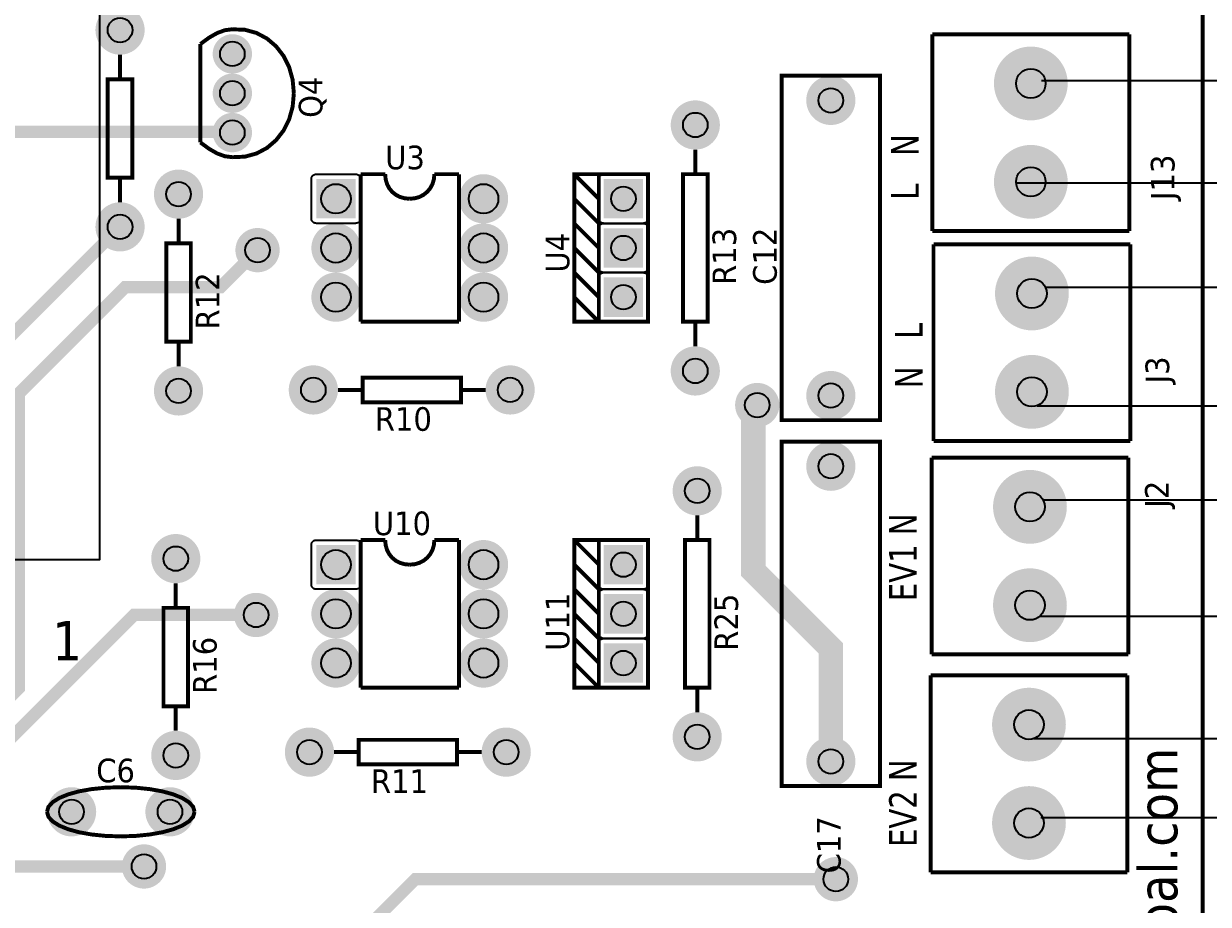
# Model space of a CAD drawing. Header units: millimetres. Extents: x 123.5 to 144.3, y 105.4 to 121.6.
# Drawn here: x 137.498 to 140.387, y 112.638 to 114.786 of the extents above; entities that cross this region are included whole.
import ezdxf

# ---------------------------------------------------------------- set-up
doc = ezdxf.new("R2010")
doc.units = ezdxf.units.MM
doc.layers.add('DESC', color=250, linetype='Continuous')
doc.layers.add('WIRES', color=7, linetype='Continuous')
doc.styles.get("Standard").update_dxf_attribs({"font": 'tahoma.ttf'})

# ---------------------------------------------------------------- blocks, each defined once
blk = doc.blocks.new('EPAD')
at = {"const_width": 0.5}
blk.add_lwpolyline([(-0.25, 0, 1), (0.25, 0, 1)], format="xyb", close=True, dxfattribs=at)
blk = doc.blocks.new('RPAD')
blk.add_trace([(-0.5, -0.5), (-0.5, 0.5), (0.5, -0.5), (0.5, 0.5)])
blk = doc.blocks.new('tarjetacontrol')
for points, const_width in [([(125.7748, 113.2007), (130.8023, 113.2007), (130.8023, 117.6574), (125.7748, 117.6574), (125.7748, 113.2007)], 0.008), ([(125.7748, 113.2007), (130.8023, 113.2007), (130.8023, 117.6574), (125.7748, 117.6574), (125.7748, 113.2007)], 0.008), ([(125.7748, 113.2007), (130.8023, 113.2007), (130.8023, 117.6574), (125.7748, 117.6574), (125.7748, 113.2007)], 0.008), ([(128.225, 116.6764), (128.225, 115.9393), (128.3652, 115.7991), (128.8285, 115.7991), (128.8298, 115.7978)], 0.025), ([(128.6502, 114.3061), (127.3819, 114.3061), (127.3022, 114.3857), (127.3022, 115.9673), (127.1943, 116.0752)], 0.025), ([(128.8298, 116.0078), (128.8147, 116.006), (128.7992, 116.0003), (128.7827, 115.991), (128.7648, 115.9778)], 0.008), ([(128.8298, 116.0078), (128.8147, 116.006), (128.7992, 116.0003), (128.7827, 115.991), (128.7648, 115.9778)], 0.008), ([(128.8298, 116.0078), (128.8147, 116.006), (128.7992, 116.0003), (128.7827, 115.991), (128.7648, 115.9778)], 0.008), ([(128.8298, 116.0078), (128.8554, 116.0068), (128.879, 116.0003), (128.9003, 115.9889), (128.9187, 115.9732), (128.9338, 115.9537), (128.9452, 115.9309), (128.9523, 115.9054), (128.9548, 115.8778)], 0.008), ([(128.8298, 116.0078), (128.8554, 116.0068), (128.879, 116.0003), (128.9003, 115.9889), (128.9187, 115.9732), (128.9338, 115.9537), (128.9452, 115.9309), (128.9523, 115.9054), (128.9548, 115.8778)], 0.008), ([(128.8298, 116.0078), (128.8554, 116.0068), (128.879, 116.0003), (128.9003, 115.9889), (128.9187, 115.9732), (128.9338, 115.9537), (128.9452, 115.9309), (128.9523, 115.9054), (128.9548, 115.8778)], 0.008), ([(130.2528, 115.9977), (130.6528, 115.9977)], 0.008), ([(130.2528, 115.5977), (130.2528, 115.9977)], 0.008), ([(130.2528, 115.9977), (130.6528, 115.9977)], 0.008), ([(130.2528, 115.5977), (130.2528, 115.9977)], 0.008), ([(130.2528, 115.9977), (130.6528, 115.9977)], 0.008), ([(130.2528, 115.5977), (130.2528, 115.9977)], 0.008), ([(130.6528, 115.5977), (130.6528, 115.9977)], 0.008), ([(130.6528, 115.5977), (130.6528, 115.9977)], 0.008), ([(130.6528, 115.5977), (130.6528, 115.9977)], 0.008), ([(130.0565, 114.2802), (129.2014, 114.2802), (128.894, 113.9727), (127.6207, 113.9727), (127.2393, 114.3542), (127.2393, 115.8524), (127.1307, 115.961)], 0.025), ([(128.7648, 115.9778), (128.7648, 115.7778)], 0.008), ([(128.7648, 115.9778), (128.7648, 115.7778)], 0.008), ([(128.7648, 115.9778), (128.7648, 115.7778)], 0.008), ([(128.6015, 115.9062), (128.6015, 115.9562)], 0.008), ([(128.6015, 115.9062), (128.6015, 115.9562)], 0.008), ([(128.6015, 115.9062), (128.6015, 115.9562)], 0.008), ([(129.9463, 115.2133), (130.1463, 115.2133), (130.1463, 115.9133), (129.9463, 115.9133), (129.9463, 115.2133)], 0.008), ([(129.9463, 115.2133), (130.1463, 115.2133), (130.1463, 115.9133), (129.9463, 115.9133), (129.9463, 115.2133)], 0.008), ([(129.9463, 115.2133), (130.1463, 115.2133), (130.1463, 115.9133), (129.9463, 115.9133), (129.9463, 115.2133)], 0.008), ([(128.5765, 115.7062), (128.6265, 115.7062), (128.6265, 115.9062), (128.5765, 115.9062), (128.5765, 115.7062)], 0.008), ([(128.5765, 115.7062), (128.6265, 115.7062), (128.6265, 115.9062), (128.5765, 115.9062), (128.5765, 115.7062)], 0.008), ([(128.5765, 115.7062), (128.6265, 115.7062), (128.6265, 115.9062), (128.5765, 115.9062), (128.5765, 115.7062)], 0.008), ([(128.8298, 115.7478), (128.8554, 115.7489), (128.879, 115.7554), (128.9003, 115.7667), (128.9187, 115.7825), (128.9338, 115.802), (128.9452, 115.8248), (128.9523, 115.8502), (128.9548, 115.8778)], 0.008), ([(128.8298, 115.7478), (128.8554, 115.7489), (128.879, 115.7554), (128.9003, 115.7667), (128.9187, 115.7825), (128.9338, 115.802), (128.9452, 115.8248), (128.9523, 115.8502), (128.9548, 115.8778)], 0.008), ([(128.8298, 115.7478), (128.8554, 115.7489), (128.879, 115.7554), (128.9003, 115.7667), (128.9187, 115.7825), (128.9338, 115.802), (128.9452, 115.8248), (128.9523, 115.8502), (128.9548, 115.8778)], 0.008), ([(128.8298, 115.7478), (128.8147, 115.7497), (128.7992, 115.7553), (128.7827, 115.7647), (128.7648, 115.7778)], 0.008), ([(128.8298, 115.7478), (128.8147, 115.7497), (128.7992, 115.7553), (128.7827, 115.7647), (128.7648, 115.7778)], 0.008), ([(128.8298, 115.7478), (128.8147, 115.7497), (128.7992, 115.7553), (128.7827, 115.7647), (128.7648, 115.7778)], 0.008), ([(129.7708, 115.7633), (129.7708, 115.7133)], 0.008), ([(129.7708, 115.7633), (129.7708, 115.7133)], 0.008), ([(129.7708, 115.7633), (129.7708, 115.7133)], 0.008), ([(128.6015, 115.6562), (128.6015, 115.7062)], 0.008), ([(128.6015, 115.6562), (128.6015, 115.7062)], 0.008), ([(128.6015, 115.6562), (128.6015, 115.7062)], 0.008), ([(129.0904, 115.7133), (129.1404, 115.7133)], 0.008), ([(129.0904, 115.7133), (129.0904, 115.4133)], 0.008), ([(129.0904, 115.7133), (129.1404, 115.7133)], 0.008), ([(129.0904, 115.7133), (129.0904, 115.4133)], 0.008), ([(129.0904, 115.7133), (129.1404, 115.7133)], 0.008), ([(129.0904, 115.7133), (129.0904, 115.4133)], 0.008), ([(129.1904, 115.6633), (129.18, 115.6643), (129.1704, 115.667), (129.1619, 115.6715), (129.1546, 115.6774), (129.1486, 115.6847), (129.1442, 115.6933), (129.1414, 115.7028), (129.1404, 115.7133)], 0.008), ([(129.1904, 115.6633), (129.18, 115.6643), (129.1704, 115.667), (129.1619, 115.6715), (129.1546, 115.6774), (129.1486, 115.6847), (129.1442, 115.6933), (129.1414, 115.7028), (129.1404, 115.7133)], 0.008), ([(129.1904, 115.6633), (129.18, 115.6643), (129.1704, 115.667), (129.1619, 115.6715), (129.1546, 115.6774), (129.1486, 115.6847), (129.1442, 115.6933), (129.1414, 115.7028), (129.1404, 115.7133)], 0.008), ([(129.1904, 115.6633), (129.2006, 115.6643), (129.2101, 115.667), (129.2186, 115.6715), (129.2259, 115.6774), (129.232, 115.6847), (129.2366, 115.6933), (129.2394, 115.7028), (129.2404, 115.7133)], 0.008), ([(129.1904, 115.6633), (129.2006, 115.6643), (129.2101, 115.667), (129.2186, 115.6715), (129.2259, 115.6774), (129.232, 115.6847), (129.2366, 115.6933), (129.2394, 115.7028), (129.2404, 115.7133)], 0.008), ([(129.1904, 115.6633), (129.2006, 115.6643), (129.2101, 115.667), (129.2186, 115.6715), (129.2259, 115.6774), (129.232, 115.6847), (129.2366, 115.6933), (129.2394, 115.7028), (129.2404, 115.7133)], 0.008), ([(129.2404, 115.7133), (129.2904, 115.7133)], 0.008), ([(129.2404, 115.7133), (129.2904, 115.7133)], 0.008), ([(129.2404, 115.7133), (129.2904, 115.7133)], 0.008), ([(129.2904, 115.7133), (129.2904, 115.4133)], 0.008), ([(129.2904, 115.7133), (129.2904, 115.4133)], 0.008), ([(129.2904, 115.7133), (129.2904, 115.4133)], 0.008), ([(129.5747, 115.4133), (129.6747, 115.4133), (129.6747, 115.7133), (129.5747, 115.7133), (129.5747, 115.4133), (129.5247, 115.4133), (129.5247, 115.7133), (129.5747, 115.7133)], 0.008), ([(129.5747, 115.6633), (129.5247, 115.7133)], 0.008), ([(129.5747, 115.4133), (129.6747, 115.4133), (129.6747, 115.7133), (129.5747, 115.7133), (129.5747, 115.4133), (129.5247, 115.4133), (129.5247, 115.7133), (129.5747, 115.7133)], 0.008), ([(129.5747, 115.6633), (129.5247, 115.7133)], 0.008), ([(129.5747, 115.4133), (129.6747, 115.4133), (129.6747, 115.7133), (129.5747, 115.7133), (129.5747, 115.4133), (129.5247, 115.4133), (129.5247, 115.7133), (129.5747, 115.7133)], 0.008), ([(129.5747, 115.6633), (129.5247, 115.7133)], 0.008), ([(129.7458, 115.4133), (129.7958, 115.4133), (129.7958, 115.7133), (129.7458, 115.7133), (129.7458, 115.4133)], 0.008), ([(129.7458, 115.4133), (129.7958, 115.4133), (129.7958, 115.7133), (129.7458, 115.7133), (129.7458, 115.4133)], 0.008), ([(129.7458, 115.4133), (129.7958, 115.4133), (129.7958, 115.7133), (129.7458, 115.7133), (129.7458, 115.4133)], 0.008), ([(129.5747, 115.6133), (129.5247, 115.6633)], 0.008), ([(129.5747, 115.6133), (129.5247, 115.6633)], 0.008), ([(129.5747, 115.6133), (129.5247, 115.6633)], 0.008), ([(127.6251, 115.0314), (128.0255, 114.6309), (128.2412, 114.6309), (128.3337, 114.7234), (128.3337, 115.3385), (128.6015, 115.6062)], 0.025), ([(128.7204, 115.6227), (128.7204, 115.5727)], 0.008), ([(128.7204, 115.6227), (128.7204, 115.5727)], 0.008), ([(128.7204, 115.6227), (128.7204, 115.5727)], 0.008), ([(129.5747, 115.5633), (129.5247, 115.6133)], 0.008), ([(129.5747, 115.5633), (129.5247, 115.6133)], 0.008), ([(129.5747, 115.5633), (129.5247, 115.6133)], 0.008), ([(130.2528, 115.5977), (130.6528, 115.5977)], 0.008), ([(130.2528, 115.5977), (130.6528, 115.5977)], 0.008), ([(130.2528, 115.5977), (130.6528, 115.5977)], 0.008), ([(127.5975, 114.9093), (127.9378, 114.569), (128.2966, 114.569), (128.3959, 114.6683), (128.3959, 114.9343), (128.3959, 115.2676), (128.6122, 115.4839), (128.806, 115.4839), (128.881, 115.5589)], 0.025), ([(128.6954, 115.3727), (128.7454, 115.3727), (128.7454, 115.5727), (128.6954, 115.5727), (128.6954, 115.3727)], 0.008), ([(128.6954, 115.3727), (128.7454, 115.3727), (128.7454, 115.5727), (128.6954, 115.5727), (128.6954, 115.3727)], 0.008), ([(128.6954, 115.3727), (128.7454, 115.3727), (128.7454, 115.5727), (128.6954, 115.5727), (128.6954, 115.3727)], 0.008), ([(129.5747, 115.5133), (129.5247, 115.5633)], 0.008), ([(129.5747, 115.5133), (129.5247, 115.5633)], 0.008), ([(129.5747, 115.5133), (129.5247, 115.5633)], 0.008), ([(130.655, 115.5708), (130.255, 115.5708)], 0.008), ([(130.255, 115.5708), (130.255, 115.1708)], 0.008), ([(130.655, 115.5708), (130.255, 115.5708)], 0.008), ([(130.255, 115.5708), (130.255, 115.1708)], 0.008), ([(130.655, 115.5708), (130.255, 115.5708)], 0.008), ([(130.255, 115.5708), (130.255, 115.1708)], 0.008), ([(130.655, 115.5708), (130.655, 115.1708)], 0.008), ([(130.655, 115.5708), (130.655, 115.1708)], 0.008), ([(130.655, 115.5708), (130.655, 115.1708)], 0.008), ([(129.5747, 115.4633), (129.5247, 115.5133)], 0.008), ([(129.5747, 115.4633), (129.5247, 115.5133)], 0.008), ([(129.5747, 115.4633), (129.5247, 115.5133)], 0.008), ([(129.5747, 115.4133), (129.5247, 115.4633)], 0.008), ([(129.5747, 115.4133), (129.5247, 115.4633)], 0.008), ([(129.5747, 115.4133), (129.5247, 115.4633)], 0.008), ([(129.0904, 115.4133), (129.2904, 115.4133)], 0.008), ([(129.0904, 115.4133), (129.2904, 115.4133)], 0.008), ([(129.0904, 115.4133), (129.2904, 115.4133)], 0.008), ([(129.7708, 115.4133), (129.7708, 115.3633)], 0.008), ([(129.7708, 115.4133), (129.7708, 115.3633)], 0.008), ([(129.7708, 115.4133), (129.7708, 115.3633)], 0.008), ([(128.7204, 115.3727), (128.7204, 115.3227)], 0.008), ([(128.7204, 115.3727), (128.7204, 115.3227)], 0.008), ([(128.7204, 115.3727), (128.7204, 115.3227)], 0.008), ([(129.0944, 115.2497), (129.2944, 115.2497), (129.2944, 115.2997), (129.0944, 115.2997), (129.0944, 115.2497)], 0.008), ([(129.0944, 115.2497), (129.2944, 115.2497), (129.2944, 115.2997), (129.0944, 115.2997), (129.0944, 115.2497)], 0.008), ([(129.0944, 115.2497), (129.2944, 115.2497), (129.2944, 115.2997), (129.0944, 115.2997), (129.0944, 115.2497)], 0.008), ([(129.0944, 115.2747), (129.0444, 115.2747)], 0.008), ([(129.0944, 115.2747), (129.0444, 115.2747)], 0.008), ([(129.0944, 115.2747), (129.0444, 115.2747)], 0.008), ([(129.3444, 115.2747), (129.2944, 115.2747)], 0.008), ([(129.3444, 115.2747), (129.2944, 115.2747)], 0.008), ([(129.3444, 115.2747), (129.2944, 115.2747)], 0.008), ([(130.0463, 114.5196), (130.0463, 114.7493), (129.8885, 114.9071), (129.8885, 115.2357), (129.8967, 115.244)], 0.05), ([(129.9463, 114.4696), (130.1463, 114.4696), (130.1463, 115.1696), (129.9463, 115.1696), (129.9463, 114.4696)], 0.008), ([(129.9463, 114.4696), (130.1463, 114.4696), (130.1463, 115.1696), (129.9463, 115.1696), (129.9463, 114.4696)], 0.008), ([(129.9463, 114.4696), (130.1463, 114.4696), (130.1463, 115.1696), (129.9463, 115.1696), (129.9463, 114.4696)], 0.008), ([(130.655, 115.1708), (130.255, 115.1708)], 0.008), ([(130.655, 115.1708), (130.255, 115.1708)], 0.008), ([(130.655, 115.1708), (130.255, 115.1708)], 0.008), ([(130.251, 115.1371), (130.651, 115.1371)], 0.008), ([(130.251, 114.7371), (130.251, 115.1371)], 0.008), ([(130.251, 115.1371), (130.651, 115.1371)], 0.008), ([(130.251, 114.7371), (130.251, 115.1371)], 0.008), ([(130.251, 115.1371), (130.651, 115.1371)], 0.008), ([(130.251, 114.7371), (130.251, 115.1371)], 0.008), ([(130.651, 114.7371), (130.651, 115.1371)], 0.008), ([(130.651, 114.7371), (130.651, 115.1371)], 0.008), ([(130.651, 114.7371), (130.651, 115.1371)], 0.008), ([(129.7747, 115.0196), (129.7747, 114.9696)], 0.008), ([(129.7747, 115.0196), (129.7747, 114.9696)], 0.008), ([(129.7747, 115.0196), (129.7747, 114.9696)], 0.008), ([(129.0904, 114.9696), (129.1404, 114.9696)], 0.008), ([(129.0904, 114.9696), (129.0904, 114.6696)], 0.008), ([(129.0904, 114.9696), (129.1404, 114.9696)], 0.008), ([(129.0904, 114.9696), (129.0904, 114.6696)], 0.008), ([(129.0904, 114.9696), (129.1404, 114.9696)], 0.008), ([(129.0904, 114.9696), (129.0904, 114.6696)], 0.008), ([(129.1904, 114.9196), (129.18, 114.9205), (129.1704, 114.9233), (129.1619, 114.9277), (129.1546, 114.9337), (129.1486, 114.941), (129.1442, 114.9495), (129.1414, 114.9591), (129.1404, 114.9696)], 0.008), ([(129.1904, 114.9196), (129.18, 114.9205), (129.1704, 114.9233), (129.1619, 114.9277), (129.1546, 114.9337), (129.1486, 114.941), (129.1442, 114.9495), (129.1414, 114.9591), (129.1404, 114.9696)], 0.008), ([(129.1904, 114.9196), (129.18, 114.9205), (129.1704, 114.9233), (129.1619, 114.9277), (129.1546, 114.9337), (129.1486, 114.941), (129.1442, 114.9495), (129.1414, 114.9591), (129.1404, 114.9696)], 0.008), ([(129.1904, 114.9196), (129.2006, 114.9205), (129.2101, 114.9233), (129.2186, 114.9277), (129.2259, 114.9337), (129.232, 114.941), (129.2366, 114.9495), (129.2394, 114.9591), (129.2404, 114.9696)], 0.008), ([(129.1904, 114.9196), (129.2006, 114.9205), (129.2101, 114.9233), (129.2186, 114.9277), (129.2259, 114.9337), (129.232, 114.941), (129.2366, 114.9495), (129.2394, 114.9591), (129.2404, 114.9696)], 0.008), ([(129.1904, 114.9196), (129.2006, 114.9205), (129.2101, 114.9233), (129.2186, 114.9277), (129.2259, 114.9337), (129.232, 114.941), (129.2366, 114.9495), (129.2394, 114.9591), (129.2404, 114.9696)], 0.008), ([(129.2404, 114.9696), (129.2904, 114.9696)], 0.008), ([(129.2404, 114.9696), (129.2904, 114.9696)], 0.008), ([(129.2404, 114.9696), (129.2904, 114.9696)], 0.008), ([(129.2904, 114.9696), (129.2904, 114.6696)], 0.008), ([(129.2904, 114.9696), (129.2904, 114.6696)], 0.008), ([(129.2904, 114.9696), (129.2904, 114.6696)], 0.008), ([(129.5747, 114.6696), (129.6747, 114.6696), (129.6747, 114.9696), (129.5747, 114.9696), (129.5747, 114.6696), (129.5247, 114.6696), (129.5247, 114.9696), (129.5747, 114.9696)], 0.008), ([(129.5747, 114.9196), (129.5247, 114.9696)], 0.008), ([(129.5747, 114.6696), (129.6747, 114.6696), (129.6747, 114.9696), (129.5747, 114.9696), (129.5747, 114.6696), (129.5247, 114.6696), (129.5247, 114.9696), (129.5747, 114.9696)], 0.008), ([(129.5747, 114.9196), (129.5247, 114.9696)], 0.008), ([(129.5747, 114.6696), (129.6747, 114.6696), (129.6747, 114.9696), (129.5747, 114.9696), (129.5747, 114.6696), (129.5247, 114.6696), (129.5247, 114.9696), (129.5747, 114.9696)], 0.008), ([(129.5747, 114.9196), (129.5247, 114.9696)], 0.008), ([(129.7497, 114.6696), (129.7997, 114.6696), (129.7997, 114.9696), (129.7497, 114.9696), (129.7497, 114.6696)], 0.008), ([(129.7497, 114.6696), (129.7997, 114.6696), (129.7997, 114.9696), (129.7497, 114.9696), (129.7497, 114.6696)], 0.008), ([(129.7497, 114.6696), (129.7997, 114.6696), (129.7997, 114.9696), (129.7497, 114.9696), (129.7497, 114.6696)], 0.008), ([(129.5747, 114.8696), (129.5247, 114.9196)], 0.008), ([(129.5747, 114.8696), (129.5247, 114.9196)], 0.008), ([(129.5747, 114.8696), (129.5247, 114.9196)], 0.008), ([(128.7148, 114.8818), (128.7148, 114.8318)], 0.008), ([(128.7148, 114.8818), (128.7148, 114.8318)], 0.008), ([(128.7148, 114.8818), (128.7148, 114.8318)], 0.008), ([(129.5747, 114.8196), (129.5247, 114.8696)], 0.008), ([(129.5747, 114.8196), (129.5247, 114.8696)], 0.008), ([(129.5747, 114.8196), (129.5247, 114.8696)], 0.008), ([(128.6898, 114.6318), (128.7398, 114.6318), (128.7398, 114.8318), (128.6898, 114.8318), (128.6898, 114.6318)], 0.008), ([(128.6898, 114.6318), (128.7398, 114.6318), (128.7398, 114.8318), (128.6898, 114.8318), (128.6898, 114.6318)], 0.008), ([(128.6898, 114.6318), (128.7398, 114.6318), (128.7398, 114.8318), (128.6898, 114.8318), (128.6898, 114.6318)], 0.008), ([(127.5838, 114.7818), (127.8675, 114.4981), (128.3108, 114.4981), (128.6299, 114.8173), (128.8781, 114.8173)], 0.025), ([(129.5747, 114.7696), (129.5247, 114.8196)], 0.008), ([(129.5747, 114.7696), (129.5247, 114.8196)], 0.008), ([(129.5747, 114.7696), (129.5247, 114.8196)], 0.008), ([(129.5747, 114.7196), (129.5247, 114.7696)], 0.008), ([(129.5747, 114.7196), (129.5247, 114.7696)], 0.008), ([(129.5747, 114.7196), (129.5247, 114.7696)], 0.008), ([(130.251, 114.7371), (130.651, 114.7371)], 0.008), ([(130.251, 114.7371), (130.651, 114.7371)], 0.008), ([(130.251, 114.7371), (130.651, 114.7371)], 0.008), ([(129.5747, 114.6696), (129.5247, 114.7196)], 0.008), ([(129.5747, 114.6696), (129.5247, 114.7196)], 0.008), ([(129.5747, 114.6696), (129.5247, 114.7196)], 0.008), ([(130.249, 114.6944), (130.649, 114.6944)], 0.008), ([(130.249, 114.2944), (130.249, 114.6944)], 0.008), ([(130.249, 114.6944), (130.649, 114.6944)], 0.008), ([(130.249, 114.2944), (130.249, 114.6944)], 0.008), ([(130.249, 114.6944), (130.649, 114.6944)], 0.008), ([(130.249, 114.2944), (130.249, 114.6944)], 0.008), ([(130.649, 114.2944), (130.649, 114.6944)], 0.008), ([(130.649, 114.2944), (130.649, 114.6944)], 0.008), ([(130.649, 114.2944), (130.649, 114.6944)], 0.008), ([(129.0904, 114.6696), (129.2904, 114.6696)], 0.008), ([(129.0904, 114.6696), (129.2904, 114.6696)], 0.008), ([(129.0904, 114.6696), (129.2904, 114.6696)], 0.008), ([(129.7747, 114.6696), (129.7747, 114.6196)], 0.008), ([(129.7747, 114.6696), (129.7747, 114.6196)], 0.008), ([(129.7747, 114.6696), (129.7747, 114.6196)], 0.008), ([(128.7148, 114.6318), (128.7148, 114.5818)], 0.008), ([(128.7148, 114.6318), (128.7148, 114.5818)], 0.008), ([(128.7148, 114.6318), (128.7148, 114.5818)], 0.008), ([(129.0865, 114.5135), (129.2865, 114.5135), (129.2865, 114.5635), (129.0865, 114.5635), (129.0865, 114.5135)], 0.008), ([(129.0865, 114.5135), (129.2865, 114.5135), (129.2865, 114.5635), (129.0865, 114.5635), (129.0865, 114.5135)], 0.008), ([(129.0865, 114.5135), (129.2865, 114.5135), (129.2865, 114.5635), (129.0865, 114.5635), (129.0865, 114.5135)], 0.008), ([(129.0865, 114.5385), (129.0365, 114.5385)], 0.008), ([(129.0865, 114.5385), (129.0365, 114.5385)], 0.008), ([(129.0865, 114.5385), (129.0365, 114.5385)], 0.008), ([(129.3365, 114.5385), (129.2865, 114.5385)], 0.008), ([(129.3365, 114.5385), (129.2865, 114.5385)], 0.008), ([(129.3365, 114.5385), (129.2865, 114.5385)], 0.008), ([(128.453, 114.4172), (128.456, 114.4274), (128.4645, 114.4368), (128.4781, 114.4453), (128.4962, 114.4527), (128.5182, 114.4588), (128.5437, 114.4633), (128.5722, 114.4662), (128.603, 114.4672)], 0.008), ([(128.453, 114.4172), (128.456, 114.4274), (128.4645, 114.4368), (128.4781, 114.4453), (128.4962, 114.4527), (128.5182, 114.4588), (128.5437, 114.4633), (128.5722, 114.4662), (128.603, 114.4672)], 0.008), ([(128.453, 114.4172), (128.456, 114.4274), (128.4645, 114.4368), (128.4781, 114.4453), (128.4962, 114.4527), (128.5182, 114.4588), (128.5437, 114.4633), (128.5722, 114.4662), (128.603, 114.4672)], 0.008), ([(128.753, 114.4172), (128.75, 114.4274), (128.7414, 114.4368), (128.7277, 114.4453), (128.7095, 114.4527), (128.6874, 114.4588), (128.6619, 114.4633), (128.6336, 114.4662), (128.603, 114.4672)], 0.008), ([(128.753, 114.4172), (128.75, 114.4274), (128.7414, 114.4368), (128.7277, 114.4453), (128.7095, 114.4527), (128.6874, 114.4588), (128.6619, 114.4633), (128.6336, 114.4662), (128.603, 114.4672)], 0.008), ([(128.753, 114.4172), (128.75, 114.4274), (128.7414, 114.4368), (128.7277, 114.4453), (128.7095, 114.4527), (128.6874, 114.4588), (128.6619, 114.4633), (128.6336, 114.4662), (128.603, 114.4672)], 0.008), ([(128.453, 114.4172), (128.456, 114.407), (128.4645, 114.3976), (128.4781, 114.3891), (128.4962, 114.3817), (128.5182, 114.3756), (128.5437, 114.3711), (128.5722, 114.3682), (128.603, 114.3672)], 0.008), ([(128.453, 114.4172), (128.456, 114.407), (128.4645, 114.3976), (128.4781, 114.3891), (128.4962, 114.3817), (128.5182, 114.3756), (128.5437, 114.3711), (128.5722, 114.3682), (128.603, 114.3672)], 0.008), ([(128.453, 114.4172), (128.456, 114.407), (128.4645, 114.3976), (128.4781, 114.3891), (128.4962, 114.3817), (128.5182, 114.3756), (128.5437, 114.3711), (128.5722, 114.3682), (128.603, 114.3672)], 0.008), ([(128.753, 114.4172), (128.75, 114.407), (128.7414, 114.3976), (128.7277, 114.3891), (128.7095, 114.3817), (128.6874, 114.3756), (128.6619, 114.3711), (128.6336, 114.3682), (128.603, 114.3672)], 0.008), ([(128.753, 114.4172), (128.75, 114.407), (128.7414, 114.3976), (128.7277, 114.3891), (128.7095, 114.3817), (128.6874, 114.3756), (128.6619, 114.3711), (128.6336, 114.3682), (128.603, 114.3672)], 0.008), ([(128.753, 114.4172), (128.75, 114.407), (128.7414, 114.3976), (128.7277, 114.3891), (128.7095, 114.3817), (128.6874, 114.3756), (128.6619, 114.3711), (128.6336, 114.3682), (128.603, 114.3672)], 0.008), ([(130.249, 114.2944), (130.649, 114.2944)], 0.008), ([(130.249, 114.2944), (130.649, 114.2944)], 0.008), ([(130.249, 114.2944), (130.649, 114.2944)], 0.008)]:
    blk.add_lwpolyline(points, dxfattribs=dict(const_width=const_width))
blk.add_lwpolyline([(128.2111, 116.6408), (128.2111, 114.9298), (128.5607, 114.9298), (128.5607, 116.6408), (128.2111, 116.6408)])
for points in [[(129.0904, 115.7033), (129.0904, 115.6233), (129.0904, 115.6223), (129.0902, 115.6213), (129.09, 115.6203), (129.0897, 115.6194), (129.0893, 115.6185), (129.0888, 115.6177), (129.0882, 115.6169), (129.0875, 115.6162), (129.0868, 115.6156), (129.0861, 115.615), (129.0852, 115.6145), (129.0844, 115.6141), (129.0834, 115.6138), (129.0825, 115.6135), (129.0815, 115.6134), (129.0804, 115.6133), (129.0004, 115.6133), (128.9994, 115.6134), (128.9984, 115.6135), (128.9974, 115.6138), (128.9965, 115.6141), (128.9956, 115.6145), (128.9948, 115.615), (128.994, 115.6156), (128.9933, 115.6162), (128.9927, 115.6169), (128.9921, 115.6177), (128.9916, 115.6185), (128.9912, 115.6194), (128.9909, 115.6203), (128.9906, 115.6213), (128.9905, 115.6223), (128.9904, 115.6233), (128.9904, 115.7033), (128.9905, 115.7044), (128.9906, 115.7054), (128.9909, 115.7063), (128.9912, 115.7072), (128.9916, 115.7081), (128.9921, 115.7089), (128.9927, 115.7097), (128.9933, 115.7104), (128.994, 115.7111), (128.9948, 115.7116), (128.9956, 115.7121), (128.9965, 115.7125), (128.9974, 115.7129), (128.9984, 115.7131), (128.9994, 115.7133), (129.0004, 115.7133), (129.0804, 115.7133), (129.0815, 115.7133), (129.0825, 115.7131), (129.0834, 115.7129), (129.0844, 115.7125), (129.0852, 115.7121), (129.0861, 115.7116), (129.0868, 115.7111), (129.0875, 115.7104), (129.0882, 115.7097), (129.0888, 115.7089), (129.0893, 115.7081), (129.0897, 115.7072), (129.09, 115.7063), (129.0902, 115.7054), (129.0904, 115.7044), (129.0904, 115.7033)], [(129.5747, 115.6233), (129.5747, 115.7033), (129.5747, 115.7044), (129.5749, 115.7054), (129.5751, 115.7063), (129.5755, 115.7072), (129.5759, 115.7081), (129.5764, 115.7089), (129.5769, 115.7097), (129.5776, 115.7104), (129.5783, 115.7111), (129.5791, 115.7116), (129.5799, 115.7121), (129.5808, 115.7125), (129.5817, 115.7129), (129.5826, 115.7131), (129.5837, 115.7133), (129.5847, 115.7133), (129.6647, 115.7133), (129.6657, 115.7133), (129.6667, 115.7131), (129.6677, 115.7129), (129.6686, 115.7125), (129.6695, 115.7121), (129.6703, 115.7116), (129.6711, 115.7111), (129.6718, 115.7104), (129.6724, 115.7097), (129.673, 115.7089), (129.6735, 115.7081), (129.6739, 115.7072), (129.6742, 115.7063), (129.6745, 115.7054), (129.6746, 115.7044), (129.6747, 115.7033), (129.6747, 115.6233), (129.6746, 115.6223), (129.6745, 115.6213), (129.6742, 115.6203), (129.6739, 115.6194), (129.6735, 115.6185), (129.673, 115.6177), (129.6724, 115.6169), (129.6718, 115.6162), (129.6711, 115.6156), (129.6703, 115.615), (129.6695, 115.6145), (129.6686, 115.6141), (129.6677, 115.6138), (129.6667, 115.6135), (129.6657, 115.6134), (129.6647, 115.6133), (129.5847, 115.6133), (129.5837, 115.6134), (129.5826, 115.6135), (129.5817, 115.6138), (129.5808, 115.6141), (129.5799, 115.6145), (129.5791, 115.615), (129.5783, 115.6156), (129.5776, 115.6162), (129.5769, 115.6169), (129.5764, 115.6177), (129.5759, 115.6185), (129.5755, 115.6194), (129.5751, 115.6203), (129.5749, 115.6213), (129.5747, 115.6223), (129.5747, 115.6233)], [(129.5747, 115.5233), (129.5747, 115.6033), (129.5747, 115.6044), (129.5749, 115.6054), (129.5751, 115.6063), (129.5755, 115.6072), (129.5759, 115.6081), (129.5764, 115.6089), (129.5769, 115.6097), (129.5776, 115.6104), (129.5783, 115.6111), (129.5791, 115.6116), (129.5799, 115.6121), (129.5808, 115.6125), (129.5817, 115.6129), (129.5826, 115.6131), (129.5837, 115.6133), (129.5847, 115.6133), (129.6647, 115.6133), (129.6657, 115.6133), (129.6667, 115.6131), (129.6677, 115.6129), (129.6686, 115.6125), (129.6695, 115.6121), (129.6703, 115.6116), (129.6711, 115.6111), (129.6718, 115.6104), (129.6724, 115.6097), (129.673, 115.6089), (129.6735, 115.6081), (129.6739, 115.6072), (129.6742, 115.6063), (129.6745, 115.6054), (129.6746, 115.6044), (129.6747, 115.6033), (129.6747, 115.5233), (129.6746, 115.5223), (129.6745, 115.5213), (129.6742, 115.5203), (129.6739, 115.5194), (129.6735, 115.5185), (129.673, 115.5177), (129.6724, 115.5169), (129.6718, 115.5162), (129.6711, 115.5156), (129.6703, 115.515), (129.6695, 115.5145), (129.6686, 115.5141), (129.6677, 115.5138), (129.6667, 115.5135), (129.6657, 115.5134), (129.6647, 115.5133), (129.5847, 115.5133), (129.5837, 115.5134), (129.5826, 115.5135), (129.5817, 115.5138), (129.5808, 115.5141), (129.5799, 115.5145), (129.5791, 115.515), (129.5783, 115.5156), (129.5776, 115.5162), (129.5769, 115.5169), (129.5764, 115.5177), (129.5759, 115.5185), (129.5755, 115.5194), (129.5751, 115.5203), (129.5749, 115.5213), (129.5747, 115.5223), (129.5747, 115.5233)], [(129.5747, 115.4233), (129.5747, 115.5033), (129.5747, 115.5044), (129.5749, 115.5054), (129.5751, 115.5063), (129.5755, 115.5072), (129.5759, 115.5081), (129.5764, 115.5089), (129.5769, 115.5097), (129.5776, 115.5104), (129.5783, 115.5111), (129.5791, 115.5116), (129.5799, 115.5121), (129.5808, 115.5125), (129.5817, 115.5129), (129.5826, 115.5131), (129.5837, 115.5133), (129.5847, 115.5133), (129.6647, 115.5133), (129.6657, 115.5133), (129.6667, 115.5131), (129.6677, 115.5129), (129.6686, 115.5125), (129.6695, 115.5121), (129.6703, 115.5116), (129.6711, 115.5111), (129.6718, 115.5104), (129.6724, 115.5097), (129.673, 115.5089), (129.6735, 115.5081), (129.6739, 115.5072), (129.6742, 115.5063), (129.6745, 115.5054), (129.6746, 115.5044), (129.6747, 115.5033), (129.6747, 115.4233), (129.6746, 115.4223), (129.6745, 115.4213), (129.6742, 115.4203), (129.6739, 115.4194), (129.6735, 115.4185), (129.673, 115.4177), (129.6724, 115.4169), (129.6718, 115.4162), (129.6711, 115.4156), (129.6703, 115.415), (129.6695, 115.4145), (129.6686, 115.4141), (129.6677, 115.4138), (129.6667, 115.4135), (129.6657, 115.4134), (129.6647, 115.4133), (129.5847, 115.4133), (129.5837, 115.4134), (129.5826, 115.4135), (129.5817, 115.4138), (129.5808, 115.4141), (129.5799, 115.4145), (129.5791, 115.415), (129.5783, 115.4156), (129.5776, 115.4162), (129.5769, 115.4169), (129.5764, 115.4177), (129.5759, 115.4185), (129.5755, 115.4194), (129.5751, 115.4203), (129.5749, 115.4213), (129.5747, 115.4223), (129.5747, 115.4233)], [(129.0904, 114.9596), (129.0904, 114.8796), (129.0904, 114.8785), (129.0902, 114.8775), (129.09, 114.8766), (129.0897, 114.8756), (129.0893, 114.8747), (129.0888, 114.8739), (129.0882, 114.8732), (129.0875, 114.8725), (129.0868, 114.8718), (129.0861, 114.8712), (129.0852, 114.8707), (129.0844, 114.8703), (129.0834, 114.87), (129.0825, 114.8698), (129.0815, 114.8696), (129.0804, 114.8696), (129.0004, 114.8696), (128.9994, 114.8696), (128.9984, 114.8698), (128.9974, 114.87), (128.9965, 114.8703), (128.9956, 114.8707), (128.9948, 114.8712), (128.994, 114.8718), (128.9933, 114.8725), (128.9927, 114.8732), (128.9921, 114.8739), (128.9916, 114.8747), (128.9912, 114.8756), (128.9909, 114.8766), (128.9906, 114.8775), (128.9905, 114.8785), (128.9904, 114.8796), (128.9904, 114.9596), (128.9905, 114.9606), (128.9906, 114.9616), (128.9909, 114.9626), (128.9912, 114.9635), (128.9916, 114.9644), (128.9921, 114.9652), (128.9927, 114.966), (128.9933, 114.9667), (128.994, 114.9673), (128.9948, 114.9679), (128.9956, 114.9684), (128.9965, 114.9688), (128.9974, 114.9691), (128.9984, 114.9694), (128.9994, 114.9695), (129.0004, 114.9696), (129.0804, 114.9696), (129.0815, 114.9695), (129.0825, 114.9694), (129.0834, 114.9691), (129.0844, 114.9688), (129.0852, 114.9684), (129.0861, 114.9679), (129.0868, 114.9673), (129.0875, 114.9667), (129.0882, 114.966), (129.0888, 114.9652), (129.0893, 114.9644), (129.0897, 114.9635), (129.09, 114.9626), (129.0902, 114.9616), (129.0904, 114.9606), (129.0904, 114.9596)], [(129.5747, 114.8796), (129.5747, 114.9596), (129.5747, 114.9606), (129.5749, 114.9616), (129.5751, 114.9626), (129.5755, 114.9635), (129.5759, 114.9644), (129.5764, 114.9652), (129.5769, 114.966), (129.5776, 114.9667), (129.5783, 114.9673), (129.5791, 114.9679), (129.5799, 114.9684), (129.5808, 114.9688), (129.5817, 114.9691), (129.5826, 114.9694), (129.5837, 114.9695), (129.5847, 114.9696), (129.6647, 114.9696), (129.6657, 114.9695), (129.6667, 114.9694), (129.6677, 114.9691), (129.6686, 114.9688), (129.6695, 114.9684), (129.6703, 114.9679), (129.6711, 114.9673), (129.6718, 114.9667), (129.6724, 114.966), (129.673, 114.9652), (129.6735, 114.9644), (129.6739, 114.9635), (129.6742, 114.9626), (129.6745, 114.9616), (129.6746, 114.9606), (129.6747, 114.9596), (129.6747, 114.8796), (129.6746, 114.8785), (129.6745, 114.8775), (129.6742, 114.8766), (129.6739, 114.8756), (129.6735, 114.8747), (129.673, 114.8739), (129.6724, 114.8732), (129.6718, 114.8725), (129.6711, 114.8718), (129.6703, 114.8712), (129.6695, 114.8707), (129.6686, 114.8703), (129.6677, 114.87), (129.6667, 114.8698), (129.6657, 114.8696), (129.6647, 114.8696), (129.5847, 114.8696), (129.5837, 114.8696), (129.5826, 114.8698), (129.5817, 114.87), (129.5808, 114.8703), (129.5799, 114.8707), (129.5791, 114.8712), (129.5783, 114.8718), (129.5776, 114.8725), (129.5769, 114.8732), (129.5764, 114.8739), (129.5759, 114.8747), (129.5755, 114.8756), (129.5751, 114.8766), (129.5749, 114.8775), (129.5747, 114.8785), (129.5747, 114.8796)], [(129.5747, 114.7796), (129.5747, 114.8596), (129.5747, 114.8606), (129.5749, 114.8616), (129.5751, 114.8626), (129.5755, 114.8635), (129.5759, 114.8644), (129.5764, 114.8652), (129.5769, 114.866), (129.5776, 114.8667), (129.5783, 114.8673), (129.5791, 114.8679), (129.5799, 114.8684), (129.5808, 114.8688), (129.5817, 114.8691), (129.5826, 114.8694), (129.5837, 114.8695), (129.5847, 114.8696), (129.6647, 114.8696), (129.6657, 114.8695), (129.6667, 114.8694), (129.6677, 114.8691), (129.6686, 114.8688), (129.6695, 114.8684), (129.6703, 114.8679), (129.6711, 114.8673), (129.6718, 114.8667), (129.6724, 114.866), (129.673, 114.8652), (129.6735, 114.8644), (129.6739, 114.8635), (129.6742, 114.8626), (129.6745, 114.8616), (129.6746, 114.8606), (129.6747, 114.8596), (129.6747, 114.7796), (129.6746, 114.7785), (129.6745, 114.7775), (129.6742, 114.7766), (129.6739, 114.7756), (129.6735, 114.7747), (129.673, 114.7739), (129.6724, 114.7732), (129.6718, 114.7725), (129.6711, 114.7718), (129.6703, 114.7712), (129.6695, 114.7707), (129.6686, 114.7703), (129.6677, 114.77), (129.6667, 114.7698), (129.6657, 114.7696), (129.6647, 114.7696), (129.5847, 114.7696), (129.5837, 114.7696), (129.5826, 114.7698), (129.5817, 114.77), (129.5808, 114.7703), (129.5799, 114.7707), (129.5791, 114.7712), (129.5783, 114.7718), (129.5776, 114.7725), (129.5769, 114.7732), (129.5764, 114.7739), (129.5759, 114.7747), (129.5755, 114.7756), (129.5751, 114.7766), (129.5749, 114.7775), (129.5747, 114.7785), (129.5747, 114.7796)], [(129.5747, 114.6796), (129.5747, 114.7596), (129.5747, 114.7606), (129.5749, 114.7616), (129.5751, 114.7626), (129.5755, 114.7635), (129.5759, 114.7644), (129.5764, 114.7652), (129.5769, 114.766), (129.5776, 114.7667), (129.5783, 114.7673), (129.5791, 114.7679), (129.5799, 114.7684), (129.5808, 114.7688), (129.5817, 114.7691), (129.5826, 114.7694), (129.5837, 114.7695), (129.5847, 114.7696), (129.6647, 114.7696), (129.6657, 114.7695), (129.6667, 114.7694), (129.6677, 114.7691), (129.6686, 114.7688), (129.6695, 114.7684), (129.6703, 114.7679), (129.6711, 114.7673), (129.6718, 114.7667), (129.6724, 114.766), (129.673, 114.7652), (129.6735, 114.7644), (129.6739, 114.7635), (129.6742, 114.7626), (129.6745, 114.7616), (129.6746, 114.7606), (129.6747, 114.7596), (129.6747, 114.6796), (129.6746, 114.6785), (129.6745, 114.6775), (129.6742, 114.6766), (129.6739, 114.6756), (129.6735, 114.6747), (129.673, 114.6739), (129.6724, 114.6732), (129.6718, 114.6725), (129.6711, 114.6718), (129.6703, 114.6712), (129.6695, 114.6707), (129.6686, 114.6703), (129.6677, 114.67), (129.6667, 114.6698), (129.6657, 114.6696), (129.6647, 114.6696), (129.5847, 114.6696), (129.5837, 114.6696), (129.5826, 114.6698), (129.5817, 114.67), (129.5808, 114.6703), (129.5799, 114.6707), (129.5791, 114.6712), (129.5783, 114.6718), (129.5776, 114.6725), (129.5769, 114.6732), (129.5764, 114.6739), (129.5759, 114.6747), (129.5755, 114.6756), (129.5751, 114.6766), (129.5749, 114.6775), (129.5747, 114.6785), (129.5747, 114.6796)]]:
    blk.add_lwpolyline(points, close=True)
for centre, radius in [((128.6015, 116.0062), 0.025), ((128.8298, 115.9578), 0.025), ((130.4528, 115.8977), 0.03), ((128.8298, 115.8778), 0.025), ((130.0463, 115.8633), 0.025), ((128.8298, 115.7978), 0.025), ((129.7708, 115.8133), 0.025), ((130.4528, 115.6977), 0.03), ((128.7204, 115.6727), 0.025), ((129.0404, 115.6633), 0.03), ((129.3404, 115.6633), 0.03), ((129.6247, 115.6633), 0.025), ((128.6015, 115.6062), 0.025), ((128.881, 115.5589), 0.025), ((129.0404, 115.5633), 0.03), ((129.3404, 115.5633), 0.03), ((129.6247, 115.5633), 0.025), ((129.0404, 115.4633), 0.03), ((129.3404, 115.4633), 0.03), ((129.6247, 115.4633), 0.025), ((130.455, 115.4708), 0.03), ((129.7708, 115.3133), 0.025), ((128.7204, 115.2727), 0.025), ((128.9944, 115.2747), 0.025), ((129.3944, 115.2747), 0.025), ((130.455, 115.2708), 0.03), ((129.8967, 115.244), 0.025), ((130.0463, 115.2633), 0.025), ((130.0463, 115.1196), 0.025), ((129.7747, 115.0696), 0.025), ((130.451, 115.0371), 0.03), ((128.7148, 114.9318), 0.025), ((129.0404, 114.9196), 0.03), ((129.3404, 114.9196), 0.03), ((129.6247, 114.9196), 0.025), ((130.451, 114.8371), 0.03), ((128.8781, 114.8173), 0.025), ((129.0404, 114.8196), 0.03), ((129.3404, 114.8196), 0.03), ((129.6247, 114.8196), 0.025), ((129.0404, 114.7196), 0.03), ((129.3404, 114.7196), 0.03), ((129.6247, 114.7196), 0.025), ((130.449, 114.5944), 0.03), ((129.7747, 114.5696), 0.025), ((128.7148, 114.5318), 0.025), ((128.9865, 114.5385), 0.025), ((129.3865, 114.5385), 0.025), ((130.0463, 114.5196), 0.025), ((128.503, 114.4172), 0.025), ((128.703, 114.4172), 0.025), ((130.449, 114.3944), 0.03), ((128.6502, 114.3061), 0.025), ((130.0565, 114.2802), 0.025)]:
    blk.add_circle(centre, radius)
for p, xscale, yscale in [((128.6015, 116.0062), 0.1, 0.1), ((128.6015, 116.0062), 0.08, 0.08), ((128.8298, 115.9578), 0.08, 0.08), ((128.8298, 115.9578), 0.06, 0.06), ((130.4528, 115.8977), 0.15, 0.15), ((130.4528, 115.8977), 0.12, 0.12), ((128.8298, 115.8778), 0.08, 0.08), ((128.8298, 115.8778), 0.06, 0.06), ((130.0463, 115.8633), 0.1, 0.1), ((130.0463, 115.8633), 0.08, 0.08), ((129.7708, 115.8133), 0.1, 0.1), ((129.7708, 115.8133), 0.08, 0.08), ((128.8298, 115.7978), 0.08, 0.08), ((128.8298, 115.7978), 0.06, 0.06), ((130.4528, 115.6977), 0.15, 0.15), ((130.4528, 115.6977), 0.12, 0.12), ((128.7204, 115.6727), 0.1, 0.1), ((128.7204, 115.6727), 0.08, 0.08), ((129.3404, 115.6633), 0.1, 0.1), ((129.3404, 115.6633), 0.08, 0.08), ((128.6015, 115.6062), 0.1, 0.1), ((128.6015, 115.6062), 0.08, 0.08), ((128.881, 115.5589), 0.09, 0.09), ((129.0404, 115.5633), 0.1, 0.1), ((129.3404, 115.5633), 0.1, 0.1), ((128.881, 115.5589), 0.07, 0.07), ((129.0404, 115.5633), 0.08, 0.08), ((129.3404, 115.5633), 0.08, 0.08), ((130.455, 115.4708), 0.15, 0.15), ((129.0404, 115.4633), 0.1, 0.1), ((129.3404, 115.4633), 0.1, 0.1), ((130.455, 115.4708), 0.12, 0.12), ((129.0404, 115.4633), 0.08, 0.08), ((129.3404, 115.4633), 0.08, 0.08), ((129.7708, 115.3133), 0.1, 0.1), ((129.7708, 115.3133), 0.08, 0.08), ((130.455, 115.2708), 0.15, 0.15), ((128.7204, 115.2727), 0.1, 0.1), ((128.9944, 115.2747), 0.1, 0.1), ((129.3944, 115.2747), 0.1, 0.1), ((130.455, 115.2708), 0.12, 0.12), ((128.7204, 115.2727), 0.08, 0.08), ((128.9944, 115.2747), 0.08, 0.08), ((129.3944, 115.2747), 0.08, 0.08), ((130.0463, 115.2633), 0.1, 0.1), ((130.0463, 115.2633), 0.08, 0.08), ((129.8967, 115.244), 0.09, 0.09), ((129.8967, 115.244), 0.07, 0.07), ((130.0463, 115.1196), 0.1, 0.1), ((130.0463, 115.1196), 0.08, 0.08), ((129.7747, 115.0696), 0.1, 0.1), ((129.7747, 115.0696), 0.08, 0.08), ((130.451, 115.0371), 0.15, 0.15), ((130.451, 115.0371), 0.12, 0.12), ((128.7148, 114.9318), 0.1, 0.1), ((128.7148, 114.9318), 0.08, 0.08), ((129.3404, 114.9196), 0.1, 0.1), ((129.3404, 114.9196), 0.08, 0.08), ((130.451, 114.8371), 0.15, 0.15), ((130.451, 114.8371), 0.12, 0.12), ((128.8781, 114.8173), 0.09, 0.09), ((129.0404, 114.8196), 0.1, 0.1), ((129.0404, 114.8196), 0.08, 0.08), ((129.3404, 114.8196), 0.1, 0.1), ((129.3404, 114.8196), 0.08, 0.08), ((128.8781, 114.8173), 0.07, 0.07), ((129.0404, 114.7196), 0.1, 0.1), ((129.3404, 114.7196), 0.1, 0.1), ((129.0404, 114.7196), 0.08, 0.08), ((129.3404, 114.7196), 0.08, 0.08), ((130.449, 114.5944), 0.15, 0.15), ((130.449, 114.5944), 0.12, 0.12), ((129.7747, 114.5696), 0.1, 0.1), ((129.7747, 114.5696), 0.08, 0.08), ((128.7148, 114.5318), 0.1, 0.1), ((128.7148, 114.5318), 0.08, 0.08), ((128.9865, 114.5385), 0.1, 0.1), ((128.9865, 114.5385), 0.08, 0.08), ((129.3865, 114.5385), 0.1, 0.1), ((129.3865, 114.5385), 0.08, 0.08), ((130.0463, 114.5196), 0.1, 0.1), ((130.0463, 114.5196), 0.08, 0.08), ((128.503, 114.4172), 0.1, 0.1), ((128.503, 114.4172), 0.08, 0.08), ((128.703, 114.4172), 0.1, 0.1), ((128.703, 114.4172), 0.08, 0.08), ((130.449, 114.3944), 0.15, 0.15), ((130.449, 114.3944), 0.12, 0.12), ((128.6502, 114.3061), 0.09, 0.09), ((128.6502, 114.3061), 0.07, 0.07), ((130.0565, 114.2802), 0.09, 0.09), ((130.0565, 114.2802), 0.07, 0.07)]:
    blk.add_blockref('EPAD', p, dxfattribs=dict(xscale=xscale, yscale=yscale))
at = {"xscale": 0.08, "yscale": 0.08}
for p, rotation in [((129.0404, 115.6633), 270), ((129.6247, 115.6633), 90), ((129.6247, 115.5633), 90), ((129.6247, 115.4633), 90), ((129.0404, 114.9196), 270), ((129.6247, 114.9196), 90), ((129.6247, 114.8196), 90), ((129.6247, 114.7196), 90)]:
    blk.add_blockref('RPAD', p, dxfattribs=dict(at, rotation=rotation))
for s, height, width, p in [('Q4', 0.048, 1.041667, (129.0128, 115.8278)), ('Q4', 0.048, 1.041667, (129.0128, 115.8278)), ('Q4', 0.048, 1.041667, (129.0128, 115.8278)), ('L   N', 0.056, 0.892857, (130.2248, 115.6612)), ('L   N', 0.056, 0.892857, (130.2248, 115.6612)), ('L   N', 0.056, 0.892857, (130.2248, 115.6612)), ('J13', 0.048, 1.041667, (130.7448, 115.6607)), ('J13', 0.048, 1.041667, (130.7448, 115.6607)), ('J13', 0.048, 1.041667, (130.7448, 115.6607)), ('U4', 0.048, 1.041667, (129.5147, 115.5133)), ('U4', 0.048, 1.041667, (129.5147, 115.5133)), ('U4', 0.048, 1.041667, (129.5147, 115.5133)), ('R13', 0.048, 1.041667, (129.8538, 115.4883)), ('R13', 0.048, 1.041667, (129.8538, 115.4883)), ('R13', 0.048, 1.041667, (129.8538, 115.4883)), ('C12', 0.048, 1.041667, (129.9363, 115.4883)), ('C12', 0.048, 1.041667, (129.9363, 115.4883)), ('C12', 0.048, 1.041667, (129.9363, 115.4883)), ('R12', 0.048, 1.041667, (128.8034, 115.3977)), ('R12', 0.048, 1.041667, (128.8034, 115.3977)), ('R12', 0.048, 1.041667, (128.8034, 115.3977)), ('N   L', 0.056, 0.892857, (130.2328, 115.2782)), ('N   L', 0.056, 0.892857, (130.2328, 115.2782)), ('N   L', 0.056, 0.892857, (130.2328, 115.2782)), ('J3', 0.048, 1.041667, (130.7339, 115.2879)), ('J3', 0.048, 1.041667, (130.7339, 115.2879)), ('J3', 0.048, 1.041667, (130.7339, 115.2879)), ('J2', 0.048, 1.041667, (130.7329, 115.0353)), ('J2', 0.048, 1.041667, (130.7329, 115.0353)), ('J2', 0.048, 1.041667, (130.7329, 115.0353)), ('EV1 N', 0.056, 0.892857, (130.2208, 114.8455)), ('EV1 N', 0.056, 0.892857, (130.2208, 114.8455)), ('EV1 N', 0.056, 0.892857, (130.2208, 114.8455)), ('U11', 0.048, 1.041667, (129.5147, 114.7446)), ('U11', 0.048, 1.041667, (129.5147, 114.7446)), ('U11', 0.048, 1.041667, (129.5147, 114.7446)), ('R25', 0.048, 1.041667, (129.8577, 114.7446)), ('R25', 0.048, 1.041667, (129.8577, 114.7446)), ('R25', 0.048, 1.041667, (129.8577, 114.7446)), ('R16', 0.048, 1.041667, (128.7978, 114.6568)), ('R16', 0.048, 1.041667, (128.7978, 114.6568)), ('R16', 0.048, 1.041667, (128.7978, 114.6568)), ('EV2 N', 0.056, 0.892857, (130.2208, 114.3458)), ('EV2 N', 0.056, 0.892857, (130.2208, 114.3458)), ('EV2 N', 0.056, 0.892857, (130.2208, 114.3458)), ('C17', 0.048, 1.041667, (130.0663, 114.2918)), ('C17', 0.048, 1.041667, (130.0663, 114.2918)), ('C17', 0.048, 1.041667, (130.0663, 114.2918))]:
    blk.add_text(s, height=height, rotation=90, dxfattribs=dict(width=width)).set_placement(p)
at = {"width": 1.041667}
for s, p in [('U3', (129.1404, 115.7233)), ('U3', (129.1404, 115.7233)), ('U3', (129.1404, 115.7233)), ('R10', (129.1194, 115.1917)), ('R10', (129.1194, 115.1917)), ('R10', (129.1194, 115.1917)), ('U10', (129.1154, 114.9796)), ('U10', (129.1154, 114.9796)), ('U10', (129.1154, 114.9796)), ('C6', (128.553, 114.4772)), ('C6', (128.553, 114.4772)), ('C6', (128.553, 114.4772)), ('R11', (129.1115, 114.4555)), ('R11', (129.1115, 114.4555)), ('R11', (129.1115, 114.4555))]:
    blk.add_text(s, height=0.048, dxfattribs=at).set_placement(p)
blk.add_text('1', height=0.08).set_placement((128.4637, 114.7248))
blk.add_text('1', height=0.08).set_placement((128.4637, 114.7248))
blk.add_text('1', height=0.08).set_placement((128.4637, 114.7248))
blk.add_text('www.jpinglobal.com', height=0.08, rotation=90).set_placement((130.7505, 113.5944))
blk.add_text('www.jpinglobal.com', height=0.08, rotation=90).set_placement((130.7505, 113.5944))
blk.add_text('www.jpinglobal.com', height=0.08, rotation=90).set_placement((130.7505, 113.5944))

msp = doc.modelspace()

# ---------------------------------------------------------------- linework, layer by layer
at = {"layer": 'WIRES'}
for p, q in [((140.9986, 114.6467), (139.9803, 114.6467)), ((142.04, 114.3968), (139.9214, 114.3968)), ((139.9897, 114.143), (143.3325, 114.143)), ((139.9697, 113.8539), (141.5758, 113.8539)), ((139.984, 113.6243), (141.1376, 113.6243)), ((139.9767, 113.3406), (140.5964, 113.3406)), ((139.9617, 113.0419), (140.9773, 113.0419)), ((140.6907, 112.8488), (139.9786, 112.8488))]:
    msp.add_line(p, q, dxfattribs=at)

# ---------------------------------------------------------------- block references
at = {"layer": 'DESC', "xscale": 1.2, "yscale": 1.2, "zscale": 1.2}
msp.add_blockref('tarjetacontrol', (-16.5889, -24.4373), dxfattribs=at)

doc.saveas('drawing.dxf')
